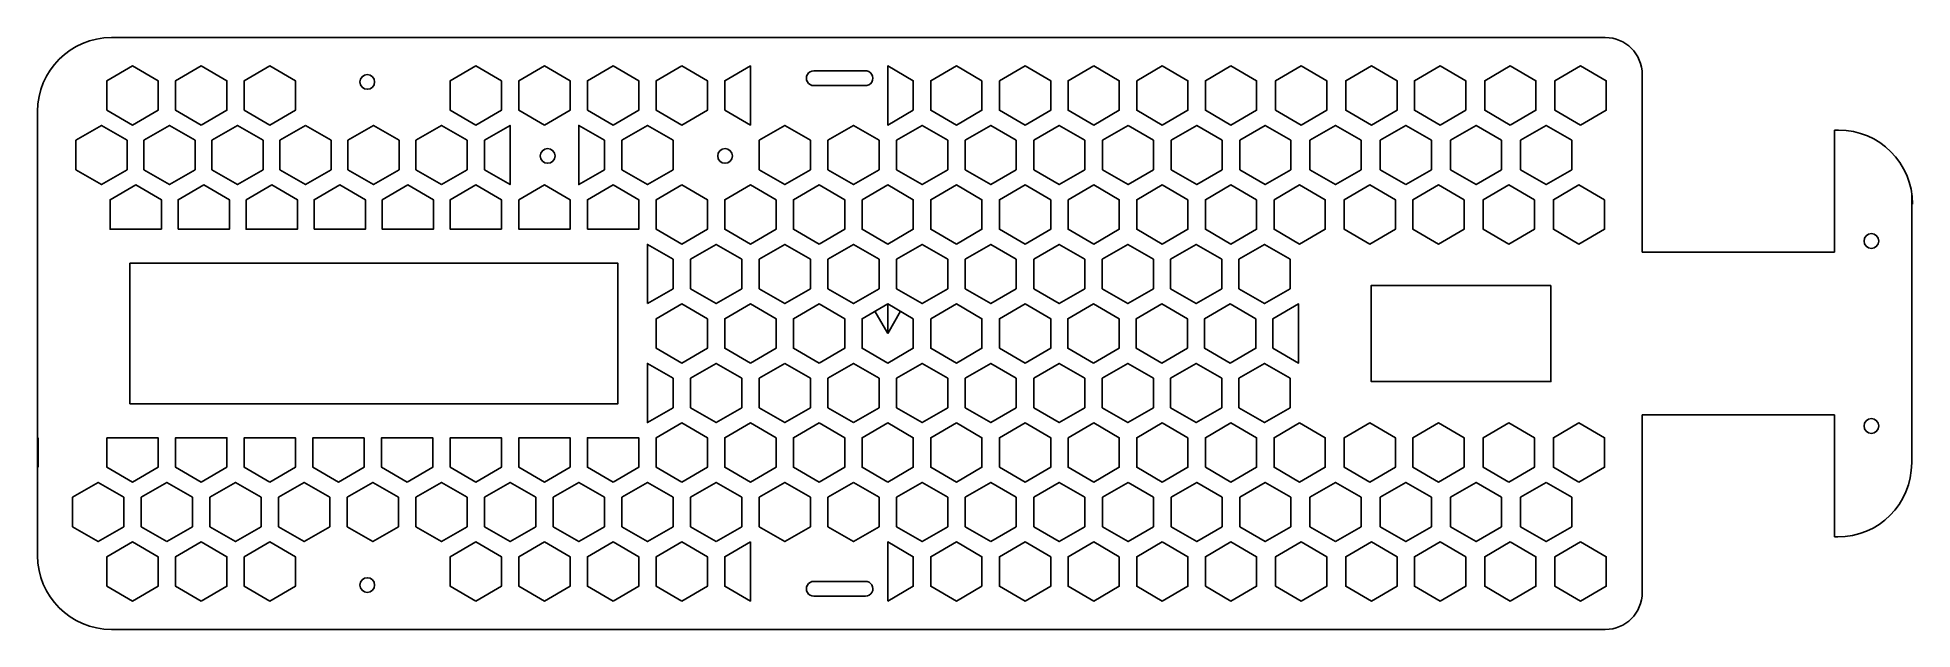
# Model space of a CAD drawing. Header units: millimetres. Extents: x 280 to 534, y 0 to 80.
import ezdxf

# ---------------------------------------------------------------- set-up
doc = ezdxf.new("R2010")
doc.units = ezdxf.units.MM
doc.layers.get('0').update_dxf_attribs({"linetype": 'CONTINUOUS'})

msp = doc.modelspace()

# ---------------------------------------------------------------- linework, layer by layer
for p, q in [((492.05, 80), (290, 80)), ((392.09, 75.5), (385, 75.5)), ((497.05, 67.5), (497.05, 75)), ((392.09, 73.5), (385, 73.5)), ((280, 70), (280, 10)), ((497.05, 51), (497.05, 67.5)), ((523.05, 67.5), (523.61, 67.5)), ((523.05, 51), (523.05, 67.5)), ((533.5, 22.5), (533.5, 58.97)), ((497.05, 51), (523.05, 51)), ((395, 40), (395, 44)), ((395, 40), (393.27, 43)), ((395, 40), (396.73, 43)), ((497.05, 29), (523.05, 29)), ((497.05, 12.5), (497.05, 29)), ((523.05, 12.5), (523.05, 29)), ((280.11, 25.92), (280.11, 21.92)), ((497.05, 12.5), (497.05, 5)), ((523.5, 12.5), (523.05, 12.5)), ((392.04, 6.5), (385, 6.5)), ((392, 4.5), (385, 4.5)), ((290, 0), (492.05, 0))]:
    msp.add_line(p, q)
for points in [[(289.39, 70.17), (292.86, 68.17), (296.32, 70.17), (296.32, 74.17), (292.86, 76.17), (289.39, 74.17)], [(302.14, 68.17), (305.61, 70.17), (305.61, 74.17), (302.14, 76.17), (298.68, 74.17), (298.68, 70.17)], [(307.96, 70.17), (311.43, 68.17), (314.89, 70.17), (314.89, 74.17), (311.43, 76.17), (307.96, 74.17)], [(342.75, 74.17), (339.29, 76.17), (335.82, 74.17), (335.82, 70.17), (339.29, 68.17), (342.75, 70.17)], [(348.57, 68.17), (352.04, 70.17), (352.04, 74.17), (348.57, 76.17), (345.11, 74.17), (345.11, 70.17)], [(354.39, 70.17), (357.86, 68.17), (361.32, 70.17), (361.32, 74.17), (357.86, 76.17), (354.39, 74.17)], [(367.14, 76.17), (363.68, 74.17), (363.68, 70.17), (367.14, 68.17), (370.61, 70.17), (370.61, 74.17)], [(372.96, 70.17), (376.43, 68.17), (376.43, 76.17), (372.96, 74.17)], [(398.46, 70.17), (398.46, 74.17), (395, 76.17), (395, 68.17)], [(407.75, 74.17), (404.29, 76.17), (400.82, 74.17), (400.82, 70.17), (404.29, 68.17), (407.75, 70.17)], [(410.11, 74.17), (410.11, 70.17), (413.57, 68.17), (417.04, 70.17), (417.04, 74.17), (413.57, 76.17)], [(422.86, 76.17), (419.39, 74.17), (419.39, 70.17), (422.86, 68.17), (426.32, 70.17), (426.32, 74.17)], [(428.68, 74.17), (428.68, 70.17), (432.14, 68.17), (435.61, 70.17), (435.61, 74.17), (432.14, 76.17)], [(441.43, 76.17), (437.96, 74.17), (437.96, 70.17), (441.43, 68.17), (444.89, 70.17), (444.89, 74.17)], [(447.46, 70.17), (450.93, 68.17), (454.39, 70.17), (454.39, 74.17), (450.93, 76.17), (447.46, 74.17)], [(463.89, 74.17), (460.43, 76.17), (456.96, 74.17), (456.96, 70.17), (460.43, 68.17), (463.89, 70.17)], [(460.43, 76.17), (456.96, 74.17), (456.96, 70.17), (460.43, 68.17), (463.89, 70.17), (463.89, 74.17)], [(473.18, 70.17), (473.18, 74.17), (469.71, 76.17), (466.25, 74.17), (466.25, 70.17), (469.71, 68.17)], [(479.21, 68.17), (482.68, 70.17), (482.68, 74.17), (479.21, 76.17), (475.75, 74.17), (475.75, 70.17)], [(488.71, 68.17), (492.18, 70.17), (492.18, 74.17), (488.71, 76.17), (485.25, 74.17), (485.25, 70.17)], [(285.18, 66.12), (285.18, 62.12), (288.64, 60.12), (292.11, 62.12), (292.11, 66.12), (288.64, 68.12)], [(294.38, 66.12), (294.38, 62.12), (297.84, 60.12), (301.31, 62.12), (301.31, 66.12), (297.84, 68.12)], [(310.51, 66.12), (307.04, 68.12), (303.58, 66.12), (303.58, 62.12), (307.04, 60.12), (310.51, 62.12)], [(316.24, 68.12), (312.78, 66.12), (312.78, 62.12), (316.24, 60.12), (319.71, 62.12), (319.71, 66.12)], [(321.98, 62.12), (325.44, 60.12), (328.91, 62.12), (328.91, 66.12), (325.44, 68.12), (321.98, 66.12)], [(334.64, 60.12), (338.11, 62.12), (338.11, 66.12), (334.64, 68.12), (331.18, 66.12), (331.18, 62.12)], [(340.46, 62.12), (343.93, 60.12), (343.93, 68.12), (340.46, 66.12)], [(356.68, 62.12), (356.68, 66.12), (353.21, 68.12), (353.21, 60.12)], [(359.04, 62.12), (362.5, 60.12), (365.96, 62.12), (365.96, 66.12), (362.5, 68.12), (359.04, 66.12)], [(377.61, 62.12), (381.07, 60.12), (384.54, 62.12), (384.54, 66.12), (381.07, 68.12), (377.61, 66.12)], [(386.89, 66.12), (386.89, 62.12), (390.36, 60.12), (393.82, 62.12), (393.82, 66.12), (390.36, 68.12)], [(396.18, 62.12), (399.64, 60.12), (403.11, 62.12), (403.11, 66.12), (399.64, 68.12), (396.18, 66.12)], [(412.39, 62.12), (412.39, 66.12), (408.93, 68.12), (405.46, 66.12), (405.46, 62.12), (408.93, 60.12)], [(414.75, 66.12), (414.75, 62.12), (418.21, 60.12), (421.68, 62.12), (421.68, 66.12), (418.21, 68.12)], [(427.5, 68.12), (424.04, 66.12), (424.04, 62.12), (427.5, 60.12), (430.96, 62.12), (430.96, 66.12)], [(433.32, 62.12), (436.79, 60.12), (440.25, 62.12), (440.25, 66.12), (436.79, 68.12), (433.32, 66.12)], [(442.61, 62.12), (446.07, 60.12), (449.54, 62.12), (449.54, 66.12), (446.07, 68.12), (442.61, 66.12)], [(452.11, 66.12), (452.11, 62.12), (455.57, 60.12), (459.04, 62.12), (459.04, 66.12), (455.57, 68.12)], [(465.07, 60.12), (468.54, 62.12), (468.54, 66.12), (465.07, 68.12), (461.61, 66.12), (461.61, 62.12)], [(471.11, 66.12), (471.11, 62.12), (474.57, 60.12), (478.04, 62.12), (478.04, 66.12), (474.57, 68.12)], [(480.61, 62.12), (484.07, 60.12), (487.54, 62.12), (487.54, 66.12), (484.07, 68.12), (480.61, 66.12)], [(296.75, 54.08), (296.75, 58.08), (293.29, 60.08), (289.82, 58.08), (289.82, 54.08)], [(299.02, 54.08), (305.95, 54.08), (305.95, 58.08), (302.49, 60.08), (299.02, 58.08)], [(308.22, 58.08), (308.22, 54.08), (315.15, 54.08), (315.15, 58.08), (311.69, 60.08)], [(317.42, 54.08), (324.35, 54.08), (324.35, 58.08), (320.89, 60.08), (317.42, 58.08)], [(326.62, 58.08), (326.62, 54.08), (333.55, 54.08), (333.55, 58.08), (330.09, 60.08)], [(342.75, 54.08), (342.75, 58.08), (339.29, 60.08), (335.82, 58.08), (335.82, 54.08)], [(345.11, 58.08), (345.11, 54.08), (352.04, 54.08), (352.04, 58.08), (348.57, 60.08)], [(354.39, 54.08), (361.32, 54.08), (361.32, 58.08), (357.86, 60.08), (354.39, 58.08)], [(367.14, 60.08), (363.68, 58.08), (363.68, 54.08), (367.14, 52.08), (370.61, 54.08), (370.61, 58.08)], [(379.89, 58.08), (376.43, 60.08), (372.96, 58.08), (372.96, 54.08), (376.43, 52.08), (379.89, 54.08)], [(385.71, 52.08), (389.18, 54.08), (389.18, 58.08), (385.71, 60.08), (382.25, 58.08), (382.25, 54.08)], [(391.54, 58.08), (391.54, 54.08), (395, 52.08), (398.46, 54.08), (398.46, 58.08), (395, 60.08)], [(404.29, 52.08), (407.75, 54.08), (407.75, 58.08), (404.29, 60.08), (400.82, 58.08), (400.82, 54.08)], [(417.04, 58.08), (413.57, 60.08), (410.11, 58.08), (410.11, 54.08), (413.57, 52.08), (417.04, 54.08)], [(419.39, 58.08), (419.39, 54.08), (422.86, 52.08), (426.32, 54.08), (426.32, 58.08), (422.86, 60.08)], [(435.61, 58.08), (432.14, 60.08), (428.68, 58.08), (428.68, 54.08), (432.14, 52.08), (435.61, 54.08)], [(444.89, 58.08), (441.43, 60.08), (437.96, 58.08), (437.96, 54.08), (441.43, 52.08), (444.89, 54.08)], [(447.25, 58.08), (447.25, 54.08), (450.71, 52.08), (454.18, 54.08), (454.18, 58.08), (450.71, 60.08)], [(463.68, 58.08), (460.21, 60.08), (456.75, 58.08), (456.75, 54.08), (460.21, 52.08), (463.68, 54.08), (463.68, 58.08), (460.21, 60.08), (456.75, 58.08), (456.75, 54.08), (460.21, 52.08), (463.68, 54.08)], [(472.96, 58.08), (469.5, 60.08), (466.04, 58.08), (466.04, 54.08), (469.5, 52.08), (472.96, 54.08)], [(482.46, 58.08), (479, 60.08), (475.54, 58.08), (475.54, 54.08), (479, 52.08), (482.46, 54.08)], [(491.96, 58.08), (488.5, 60.08), (485.04, 58.08), (485.04, 54.08), (488.5, 52.08), (491.96, 54.08)], [(362.5, 44.04), (365.96, 46.04), (365.96, 50.04), (362.5, 52.04)], [(368.32, 50.04), (368.32, 46.04), (371.79, 44.04), (375.25, 46.04), (375.25, 50.04), (371.79, 52.04)], [(384.54, 46.04), (384.54, 50.04), (381.07, 52.04), (377.61, 50.04), (377.61, 46.04), (381.07, 44.04)], [(386.89, 46.04), (390.36, 44.04), (393.82, 46.04), (393.82, 50.04), (390.36, 52.04), (386.89, 50.04)], [(396.18, 50.04), (396.18, 46.04), (399.64, 44.04), (403.11, 46.04), (403.11, 50.04), (399.64, 52.04)], [(412.39, 50.04), (408.93, 52.04), (405.46, 50.04), (405.46, 46.04), (408.93, 44.04), (412.39, 46.04), (412.39, 50.04), (408.93, 52.04), (405.46, 50.04), (405.46, 46.04), (408.93, 44.04), (412.39, 46.04)], [(421.68, 46.04), (421.68, 50.04), (418.21, 52.04), (414.75, 50.04), (414.75, 46.04), (418.21, 44.04)], [(430.93, 46.04), (430.93, 50.04), (427.46, 52.04), (424, 50.04), (424, 46.04), (427.46, 44.04)], [(440.18, 46.04), (440.18, 50.04), (436.71, 52.04), (433.25, 50.04), (433.25, 46.04), (436.71, 44.04)], [(449.43, 46.04), (449.43, 50.04), (445.96, 52.04), (442.5, 50.04), (442.5, 46.04), (445.96, 44.04)], [(292.5, 49.5), (358.5, 49.5), (358.5, 30.5), (292.5, 30.5)], [(484.7, 46.5), (460.4, 46.5), (460.4, 33.5), (484.7, 33.5)], [(370.61, 42), (367.14, 44), (363.68, 42), (363.68, 38), (367.14, 36), (370.61, 38)], [(376.43, 36), (379.89, 38), (379.89, 42), (376.43, 44), (372.96, 42), (372.96, 38)], [(385.71, 36), (389.18, 38), (389.18, 42), (385.71, 44), (382.25, 42), (382.25, 38)], [(398.46, 42), (395, 44), (391.54, 42), (391.54, 38), (395, 36), (398.46, 38)], [(400.82, 42), (400.82, 38), (404.29, 36), (407.75, 38), (407.75, 42), (404.29, 44)], [(410.11, 38), (413.57, 36), (417.04, 38), (417.04, 42), (413.57, 44), (410.11, 42)], [(422.82, 36), (426.29, 38), (426.29, 42), (422.82, 44), (419.36, 42), (419.36, 38)], [(435.54, 38), (435.54, 42), (432.07, 44), (428.61, 42), (428.61, 38), (432.07, 36)], [(444.79, 42), (441.32, 44), (437.86, 42), (437.86, 38), (441.32, 36), (444.79, 38)], [(447.11, 38), (450.57, 36), (450.57, 44), (447.11, 42)], [(365.96, 33.96), (362.5, 35.96), (362.5, 27.96), (365.96, 29.96)], [(368.32, 33.96), (368.32, 29.96), (371.79, 27.96), (375.25, 29.96), (375.25, 33.96), (371.79, 35.96)], [(381.07, 35.96), (377.61, 33.96), (377.61, 29.96), (381.07, 27.96), (384.54, 29.96), (384.54, 33.96)], [(390.36, 27.96), (393.82, 29.96), (393.82, 33.96), (390.36, 35.96), (386.89, 33.96), (386.89, 29.96)], [(396.18, 29.96), (399.64, 27.96), (403.11, 29.96), (403.11, 33.96), (399.64, 35.96), (396.18, 33.96)], [(408.93, 35.96), (405.46, 33.96), (405.46, 29.96), (408.93, 27.96), (412.39, 29.96), (412.39, 33.96)], [(408.93, 27.96), (412.39, 29.96), (412.39, 33.96), (408.93, 35.96), (405.46, 33.96), (405.46, 29.96)], [(421.68, 29.96), (421.68, 33.96), (418.21, 35.96), (414.75, 33.96), (414.75, 29.96), (418.21, 27.96)], [(430.93, 33.96), (427.46, 35.96), (424, 33.96), (424, 29.96), (427.46, 27.96), (430.93, 29.96)], [(440.18, 33.96), (436.71, 35.96), (433.25, 33.96), (433.25, 29.96), (436.71, 27.96), (440.18, 29.96)], [(449.43, 33.96), (445.96, 35.96), (442.5, 33.96), (442.5, 29.96), (445.96, 27.96), (449.43, 29.96)], [(367.14, 19.92), (370.61, 21.92), (370.61, 25.92), (367.14, 27.92), (363.68, 25.92), (363.68, 21.92)], [(379.89, 25.92), (376.43, 27.92), (372.96, 25.92), (372.96, 21.92), (376.43, 19.92), (379.89, 21.92)], [(385.71, 27.92), (382.25, 25.92), (382.25, 21.92), (385.71, 19.92), (389.18, 21.92), (389.18, 25.92)], [(395, 19.92), (398.46, 21.92), (398.46, 25.92), (395, 27.92), (391.54, 25.92), (391.54, 21.92)], [(404.29, 27.92), (400.82, 25.92), (400.82, 21.92), (404.29, 19.92), (407.75, 21.92), (407.75, 25.92)], [(410.11, 21.92), (413.57, 19.92), (417.04, 21.92), (417.04, 25.92), (413.57, 27.92), (410.11, 25.92)], [(419.39, 25.92), (419.39, 21.92), (422.86, 19.92), (426.32, 21.92), (426.32, 25.92), (422.86, 27.92)], [(435.61, 25.92), (432.14, 27.92), (428.68, 25.92), (428.68, 21.92), (432.14, 19.92), (435.61, 21.92)], [(437.96, 21.92), (441.43, 19.92), (444.89, 21.92), (444.89, 25.92), (441.43, 27.92), (437.96, 25.92)], [(450.71, 27.92), (447.25, 25.92), (447.25, 21.92), (450.71, 19.92), (454.18, 21.92), (454.18, 25.92)], [(463.68, 25.92), (460.21, 27.92), (456.75, 25.92), (456.75, 21.92), (460.21, 19.92), (463.68, 21.92), (463.68, 25.92), (460.21, 27.92), (456.75, 25.92), (456.75, 21.92), (460.21, 19.92), (463.68, 21.92)], [(472.96, 21.92), (472.96, 25.92), (469.5, 27.92), (466.04, 25.92), (466.04, 21.92), (469.5, 19.92)], [(479, 19.92), (482.46, 21.92), (482.46, 25.92), (479, 27.92), (475.54, 25.92), (475.54, 21.92)], [(488.5, 19.92), (491.96, 21.92), (491.96, 25.92), (488.5, 27.92), (485.04, 25.92), (485.04, 21.92)], [(289.39, 25.92), (296.32, 25.92), (296.32, 21.92), (292.86, 19.92), (289.39, 21.92)], [(305.61, 21.92), (302.14, 19.92), (298.68, 21.92), (298.68, 25.92), (305.61, 25.92)], [(311.43, 19.92), (307.96, 21.92), (307.96, 25.92), (314.89, 25.92), (314.89, 21.92)], [(324.18, 25.92), (324.18, 21.92), (320.71, 19.92), (317.25, 21.92), (317.25, 25.92)], [(330, 19.92), (326.54, 21.92), (326.54, 25.92), (333.46, 25.92), (333.46, 21.92)], [(335.82, 21.92), (339.29, 19.92), (342.75, 21.92), (342.75, 25.92), (335.82, 25.92)], [(352.04, 21.92), (352.04, 25.92), (345.11, 25.92), (345.11, 21.92), (348.57, 19.92)], [(357.86, 19.92), (361.32, 21.92), (361.32, 25.92), (354.39, 25.92), (354.39, 21.92)], [(291.68, 17.88), (288.21, 19.88), (284.75, 17.88), (284.75, 13.88), (288.21, 11.88), (291.68, 13.88)], [(297.5, 11.88), (300.96, 13.88), (300.96, 17.88), (297.5, 19.88), (294.04, 17.88), (294.04, 13.88)], [(303.32, 17.88), (303.32, 13.88), (306.79, 11.88), (310.25, 13.88), (310.25, 17.88), (306.79, 19.88)], [(319.54, 13.88), (319.54, 17.88), (316.07, 19.88), (312.61, 17.88), (312.61, 13.88), (316.07, 11.88)], [(328.82, 17.88), (325.36, 19.88), (321.89, 17.88), (321.89, 13.88), (325.36, 11.88), (328.82, 13.88)], [(331.18, 17.88), (331.18, 13.88), (334.64, 11.88), (338.11, 13.88), (338.11, 17.88), (334.64, 19.88)], [(347.39, 13.88), (347.39, 17.88), (343.93, 19.88), (340.46, 17.88), (340.46, 13.88), (343.93, 11.88)], [(349.75, 13.88), (353.21, 11.88), (356.68, 13.88), (356.68, 17.88), (353.21, 19.88), (349.75, 17.88)], [(365.96, 17.88), (362.5, 19.88), (359.04, 17.88), (359.04, 13.88), (362.5, 11.88), (365.96, 13.88)], [(371.79, 11.88), (375.25, 13.88), (375.25, 17.88), (371.79, 19.88), (368.32, 17.88), (368.32, 13.88)], [(377.61, 17.88), (377.61, 13.88), (381.07, 11.88), (384.54, 13.88), (384.54, 17.88), (381.07, 19.88)], [(390.36, 19.88), (386.89, 17.88), (386.89, 13.88), (390.36, 11.88), (393.82, 13.88), (393.82, 17.88)], [(403.11, 13.88), (403.11, 17.88), (399.64, 19.88), (396.18, 17.88), (396.18, 13.88), (399.64, 11.88)], [(408.93, 11.88), (412.39, 13.88), (412.39, 17.88), (408.93, 19.88), (405.46, 17.88), (405.46, 13.88)], [(421.68, 13.88), (421.68, 17.88), (418.21, 19.88), (414.75, 17.88), (414.75, 13.88), (418.21, 11.88)], [(427.5, 19.88), (424.04, 17.88), (424.04, 13.88), (427.5, 11.88), (430.96, 13.88), (430.96, 17.88)], [(440.25, 13.88), (440.25, 17.88), (436.79, 19.88), (433.32, 17.88), (433.32, 13.88), (436.79, 11.88)], [(449.54, 13.88), (449.54, 17.88), (446.07, 19.88), (442.61, 17.88), (442.61, 13.88), (446.07, 11.88)], [(455.57, 11.88), (459.04, 13.88), (459.04, 17.88), (455.57, 19.88), (452.11, 17.88), (452.11, 13.88)], [(461.61, 17.88), (461.61, 13.88), (465.07, 11.88), (468.54, 13.88), (468.54, 17.88), (465.07, 19.88)], [(478.04, 17.88), (474.57, 19.88), (471.11, 17.88), (471.11, 13.88), (474.57, 11.88), (478.04, 13.88)], [(484.07, 19.88), (480.61, 17.88), (480.61, 13.88), (484.07, 11.88), (487.54, 13.88), (487.54, 17.88)], [(289.39, 5.83), (292.86, 3.83), (296.32, 5.83), (296.32, 9.83), (292.86, 11.83), (289.39, 9.83)], [(302.14, 3.83), (305.61, 5.83), (305.61, 9.83), (302.14, 11.83), (298.68, 9.83), (298.68, 5.83)], [(307.96, 9.83), (307.96, 5.83), (311.43, 3.83), (314.89, 5.83), (314.89, 9.83), (311.43, 11.83)], [(339.29, 3.83), (342.75, 5.83), (342.75, 9.83), (339.29, 11.83), (335.82, 9.83), (335.82, 5.83)], [(348.57, 11.83), (345.11, 9.83), (345.11, 5.83), (348.57, 3.83), (352.04, 5.83), (352.04, 9.83)], [(357.86, 3.83), (361.32, 5.83), (361.32, 9.83), (357.86, 11.83), (354.39, 9.83), (354.39, 5.83)], [(367.14, 3.83), (370.61, 5.83), (370.61, 9.83), (367.14, 11.83), (363.68, 9.83), (363.68, 5.83)], [(376.43, 11.83), (372.96, 9.83), (372.96, 5.83), (376.43, 3.83)], [(395, 3.83), (398.46, 5.83), (398.46, 9.83), (395, 11.83)], [(407.75, 5.83), (407.75, 9.83), (404.29, 11.83), (400.82, 9.83), (400.82, 5.83), (404.29, 3.83)], [(417.04, 9.83), (413.57, 11.83), (410.11, 9.83), (410.11, 5.83), (413.57, 3.83), (417.04, 5.83)], [(426.32, 9.83), (422.86, 11.83), (419.39, 9.83), (419.39, 5.83), (422.86, 3.83), (426.32, 5.83)], [(432.14, 11.83), (428.68, 9.83), (428.68, 5.83), (432.14, 3.83), (435.61, 5.83), (435.61, 9.83)], [(437.96, 5.83), (441.43, 3.83), (444.89, 5.83), (444.89, 9.83), (441.43, 11.83), (437.96, 9.83)], [(447.46, 5.83), (450.93, 3.83), (454.39, 5.83), (454.39, 9.83), (450.93, 11.83), (447.46, 9.83)], [(463.89, 5.83), (463.89, 9.83), (460.43, 11.83), (456.96, 9.83), (456.96, 5.83), (460.43, 3.83)], [(463.89, 9.83), (460.43, 11.83), (456.96, 9.83), (456.96, 5.83), (460.43, 3.83), (463.89, 5.83)], [(473.18, 9.83), (469.71, 11.83), (466.25, 9.83), (466.25, 5.83), (469.71, 3.83), (473.18, 5.83)], [(479.21, 11.83), (475.75, 9.83), (475.75, 5.83), (479.21, 3.83), (482.68, 5.83), (482.68, 9.83)], [(488.71, 11.83), (485.25, 9.83), (485.25, 5.83), (488.71, 3.83), (492.18, 5.83), (492.18, 9.83)]]:
    msp.add_lwpolyline(points, close=True)
for centre in [(324.6, 74), (349, 64), (373, 64), (528.05, 52.5), (528.05, 27.5), (324.6, 6)]:
    msp.add_circle(centre, 1)
for centre, radius, start, end in [((290, 70), 10, 90, 180), ((492.05, 75), 5, 0, 90), ((385, 74.5), 1, 89.9704, 270.0296), ((392, 74.5), 1, -94.8444, 94.8444), ((523.61, 57.5), 10, 0, 90), ((523.5, 22.5), 10, -90, 0), ((290, 10), 10, 180, 270), ((385, 5.5), 1, 89.9943, 270), ((392, 5.5), 1, -90, 92.1323), ((492.05, 5), 5, -90, 0)]:
    msp.add_arc(centre, radius, start, end)

doc.saveas('drawing.dxf')
